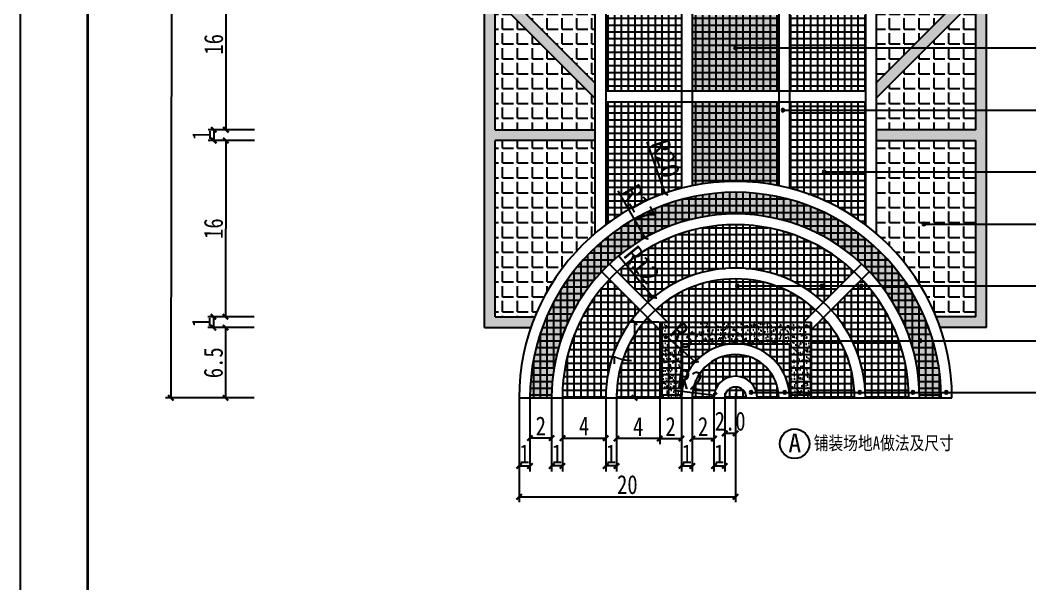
# Model space of a CAD drawing. Header units: inches. Extents: x -2316 to 955, y -265 to 742.
# Drawn here: x -2316.5 to -2129.9, y -157.6 to -53.4 of the extents above; entities that cross this region are included whole.
import ezdxf

# ---------------------------------------------------------------- set-up
doc = ezdxf.new("R2010")
doc.units = ezdxf.units.IN
doc.header["$LTSCALE"] = 1000
doc.header["$MEASUREMENT"] = 0
for name, color, linetype in [('0-BZ', 4, 'Continuous'), ('0zd', 255, 'Continuous'), ('文字和字符', 7, 'Continuous')]:
    doc.layers.add(name, color=color, linetype=linetype)
doc.styles.add('HTZ', font='simhei.ttf', dxfattribs={"width": 0.55})
doc.styles.get("Standard").update_dxf_attribs({"font": ''})
doc.styles.add('宋体', font='', dxfattribs={"width": 0.8})
doc.styles.get('Standard').set_extended_font_data('SimSun')
doc.styles.get('宋体').set_extended_font_data('SimSun')
doc.dimstyles.get("Standard").update_dxf_attribs({"dimtxt": 0.18, "dimasz": 0.09, "dimexe": 0.18, "dimexo": 0.0625, "dimgap": 0.09, "dimtad": 0, "dimtih": 1, "dimtoh": 1, "dimdec": 1, "dimzin": 0, "dimdsep": 46, "dimtxsty": 'Standard', "dimblk": 'ARCHTICK', "dimcen": 0.09, "dimadec": 0, "dimazin": 0, "dimtfac": 1, "dimtdec": 1, "dimtofl": 0, "dimtmove": 0, "dimatfit": 3, "dimfxl": 1, "dimtolj": 1, "dimtzin": 0, "dimarcsym": 0})
doc.dimstyles.new('STANDARD$0', dxfattribs={"dimtxt": 3.5, "dimasz": 0.25, "dimexe": 2, "dimexo": 0.0625, "dimgap": 0.09, "dimtad": 1, "dimdec": 1, "dimzin": 0, "dimdsep": 46, "dimtxsty": '宋体', "dimblk": 'ARCHTICK', "dimcen": 0.09, "dimadec": 0, "dimazin": 0, "dimtfac": 1, "dimtdec": 1, "dimtofl": 0, "dimtmove": 0, "dimatfit": 3, "dimfxl": 1, "dimtolj": 1, "dimtzin": 0, "dimarcsym": 0})
pattern_1 = [(45, (-2704.5359, -215.8929), (4e-17, 0.565685425), [1.2, -0.4]), (135, (-2704.25306, -215.61004), (4e-17, 0.565685425), [1.2, -0.4])]
pattern_2 = [(0, (-2704.5359, -215.8929), (0, 0.625), []), (90, (-2704.5359, -215.8929), (-0.625, 4e-17), [])]
pattern_3 = [(0, (-2704.5359, -215.8929), (0, 1.375), [1, -0.375]), (90, (-2704.5359, -215.8929), (-1.375, 8e-17), [1, -0.375])]

# ---------------------------------------------------------------- blocks, each defined once
blk = doc.blocks.new('TKK')
at = {"layer": '文字和字符'}
blk.add_lwpolyline([(0, 0), (1189, 0), (1189, 841), (0, 841)], close=True, dxfattribs=at)
at = {"layer": '文字和字符', "const_width": 1}
blk.add_lwpolyline([(25, 10), (1179, 10), (1179, 831), (25, 831)], close=True, dxfattribs=at)
blk = doc.blocks.new('PZZZZ')
at = {"linetype": 'Continuous'}
h = blk.add_hatch(dxfattribs=at)
h.set_pattern_fill('NET', color=51, scale=5)
h.set_pattern_definition(pattern_2)
h.paths.add_polyline_path([(15, 115.367), (8, 115.367), (8, 108.367), (15, 108.367)])
h.paths.add_polyline_path([(15, 107.367), (8, 107.367), (8, 100.367), (13.193, 100.367, -0.058923), (13, 102), (15, 102)])
h.paths.add_polyline_path([(15, 97.101, -0.097709), (13.514, 99.367), (8, 99.367), (8, 92.367), (15, 92.367)])
h.paths.add_polyline_path([(15, 91.367), (8, 91.367), (8, 84.367), (15, 84.367)])
h.paths.add_polyline_path([(15, 83.367), (8, 83.367), (8, 76.367), (15, 76.367)])
h.paths.add_polyline_path([(15, 75.367), (8, 75.367), (8, 68.367), (15, 68.367)])
h.paths.add_polyline_path([(15, 67.367), (8, 67.367), (8, 60.367), (15, 60.367)])
h.paths.add_polyline_path([(15, 59.367), (8, 59.367), (8, 52.367), (15, 52.367)])
h.paths.add_polyline_path([(15, 51.367), (8, 51.367), (8, 44.367), (15, 44.367)])
h.paths.add_polyline_path([(15, 43.367), (8, 43.367), (8, 36.367), (15, 36.367)])
h.paths.add_polyline_path([(15, 35.367), (8, 35.367), (8, 28.367), (15, 28.367)])
h.paths.add_polyline_path([(15, 27.367), (8, 27.367), (8, 16, -0.098017), (15, 19.365), (15, 19.367)])
h.paths.add_polyline_path([(32, 27.367), (25, 27.367), (25, 19.365, -0.098017), (32, 16)])
h.paths.add_polyline_path([(32, 35.367), (25, 35.367), (25, 28.367), (32, 28.367)])
h.paths.add_polyline_path([(32, 43.367), (25, 43.367), (25, 36.367), (32, 36.367)])
h.paths.add_polyline_path([(32, 51.367), (25, 51.367), (25, 44.367), (32, 44.367)])
h.paths.add_polyline_path([(32, 59.367), (25, 59.367), (25, 52.367), (32, 52.367)])
h.paths.add_polyline_path([(32, 67.367), (25, 67.367), (25, 60.367), (32, 60.367)])
h.paths.add_polyline_path([(32, 75.367), (25, 75.367), (25, 68.367), (32, 68.367)])
h.paths.add_polyline_path([(32, 83.367), (25, 83.367), (25, 76.367), (32, 76.367)])
h.paths.add_polyline_path([(32, 91.367), (25, 91.367), (25, 84.367), (32, 84.367)])
h.paths.add_polyline_path([(32, 99.367), (26.486, 99.367, -0.097709), (25, 97.101), (25, 92.367), (32, 92.367)])
h.paths.add_polyline_path([(32, 107.367), (25, 107.367), (25, 102), (27, 102, -0.058923), (26.807, 100.367), (32, 100.367)])
h.paths.add_polyline_path([(32, 115.367), (25, 115.367), (25, 108.367), (32, 108.367)])
h = blk.add_hatch()
h.set_pattern_fill('NET', color=40, scale=5)
h.set_pattern_definition(pattern_2)
h.paths.add_polyline_path([(24, 115.367), (16, 115.367), (16, 108.367), (24, 108.367)])
h.paths.add_polyline_path([(24, 107.367), (16, 107.367), (16, 102), (20, 102), (20, 103.5), (21.371, 103.5), (21.371, 102.643), (20, 102.643), (20, 102), (24, 102)])
h.paths.add_polyline_path([(24, 96.255, -0.313859), (16, 96.255), (16, 92.367), (24, 92.367)])
h.paths.add_polyline_path([(24, 91.367), (16, 91.367), (16, 84.367), (24, 84.367)])
h.paths.add_polyline_path([(24, 83.367), (16, 83.367), (16, 76.367), (24, 76.367)])
h.paths.add_polyline_path([(24, 75.367), (16, 75.367), (16, 68.367), (24, 68.367)])
h.paths.add_polyline_path([(24, 67.367), (16, 67.367), (16, 60.367), (24, 60.367)])
h.paths.add_polyline_path([(24, 59.367), (16, 59.367), (16, 52.367), (24, 52.367)])
h.paths.add_polyline_path([(24, 51.367), (16, 51.367), (16, 44.367), (24, 44.367)])
h.paths.add_polyline_path([(24, 43.367), (16, 43.367), (16, 36.367), (24, 36.367)])
h.paths.add_polyline_path([(24, 35.367), (16, 35.367), (16, 28.367), (24, 28.367)])
h.paths.add_polyline_path([(24, 27.367), (16, 27.367), (16, 19.596, -0.101021), (24, 19.596)])
h = blk.add_hatch(dxfattribs=at)
h.set_pattern_fill('AR-SAND', color=40, scale=0.3)
h.set_pattern_definition([(37.5, (-2704.5359, -215.8929), (-0.01889801, 0.57804713), [0, -0.456, 0, -0.51, 0, -0.4875]), (7.5, (-2704.5359, -215.8929), (0.53093301, 0.84664382), [0, -0.246, 0, -0.411, 0, -0.1575]), (327.5, (-2704.9049, -215.8929), (0.93424256, 0.00169772), [0, -0.15, 0, -0.54, 0, -0.705]), (317.5, (-2704.9049, -215.8929), (0.90183798, 0.26330267), [0, -0.075, 0, -0.354, 0, -0.405])])
h.paths.add_polyline_path([(24, 115.367), (16, 115.367), (16, 108.367), (24, 108.367)])
h.paths.add_polyline_path([(24, 107.367), (16, 107.367), (16, 102), (20, 102), (20, 103.5), (21.371, 103.5), (21.371, 102.643), (20, 102.643), (20, 102), (24, 102)])
h.paths.add_polyline_path([(24, 96.255, -0.313859), (16, 96.255), (16, 92.367), (24, 92.367)])
h.paths.add_polyline_path([(24, 91.367), (16, 91.367), (16, 84.367), (24, 84.367)])
h.paths.add_polyline_path([(24, 83.367), (16, 83.367), (16, 76.367), (24, 76.367)])
h.paths.add_polyline_path([(24, 75.367), (16, 75.367), (16, 68.367), (24, 68.367)])
h.paths.add_polyline_path([(24, 67.367), (16, 67.367), (16, 60.367), (24, 60.367)])
h.paths.add_polyline_path([(24, 59.367), (16, 59.367), (16, 52.367), (24, 52.367)])
h.paths.add_polyline_path([(24, 51.367), (16, 51.367), (16, 44.367), (24, 44.367)])
h.paths.add_polyline_path([(24, 43.367), (16, 43.367), (16, 36.367), (24, 36.367)])
h.paths.add_polyline_path([(24, 35.367), (16, 35.367), (16, 28.367), (24, 28.367)])
h.paths.add_polyline_path([(24, 27.367), (16, 27.367), (16, 19.596, -0.101021), (24, 19.596)])
h = blk.add_hatch(dxfattribs=at)
h.set_pattern_fill('AR-HBONE', color=91, scale=0.1)
h.set_pattern_definition(pattern_1)
h.paths.add_polyline_path([(7, 83.552), (-2.2, 83.552), (-25.529, 60.223), (7, 27.694), (7, 29.108), (-24.115, 60.223), (-1.786, 82.552), (7, 82.552)])
h.paths.add_polyline_path([(-2.2, 36.894), (-3.2, 37.894), (-3.2, 6.491), (1.083, 6.491, -0.013345), (1.456, 7.491), (-2.2, 7.491), (-2.2, 23.786), (7, 23.786), (7, 24.786), (-2.2, 24.786)])
h.paths.add_polyline_path([(7, 62.137), (-2.2, 62.137), (-2.2, 71.137), (7, 71.137), (7, 72.137), (-2.2, 72.137), (-2.2, 82.137), (-3.2, 81.137), (-3.2, 72.137), (-12.2, 72.137), (-13.2, 71.137), (-3.2, 71.137), (-3.2, 62.137), (-14.579, 62.137), (-14.579, 69.759), (-15.579, 68.759), (-15.579, 51.687), (-15.029, 51.137), (-3.2, 51.137), (-3.2, 41.571), (-5.463, 41.571), (-4.463, 40.571), (-3.2, 40.571), (-3.2, 39.308), (-2.2, 38.308), (-2.2, 40.571), (7, 40.571), (7, 41.571), (-2.2, 41.571), (-2.2, 51.137), (7, 51.137), (7, 52.137), (-2.2, 52.137), (-2.2, 61.137), (7, 61.137)], flags=17)
h.paths.add_polyline_path([(-3.2, 61.137), (-3.2, 52.137), (-14.579, 52.137), (-14.579, 61.137)], flags=16)
h = blk.add_hatch(dxfattribs=at)
h.set_pattern_fill('AR-HBONE', color=91, scale=0.1)
h.set_pattern_definition(pattern_1)
h.paths.add_polyline_path([(33, 83.552), (42.2, 83.552), (65.529, 60.223), (33, 27.694), (33, 29.108), (64.115, 60.223), (41.786, 82.552), (33, 82.552)])
h.paths.add_polyline_path([(42.2, 36.894), (43.2, 37.894), (43.2, 6.491), (38.917, 6.491, 0.013345), (38.544, 7.491), (42.2, 7.491), (42.2, 23.786), (33, 23.786), (33, 24.786), (42.2, 24.786)])
h.paths.add_polyline_path([(33, 62.137), (42.2, 62.137), (42.2, 71.137), (33, 71.137), (33, 72.137), (42.2, 72.137), (42.2, 82.137), (43.2, 81.137), (43.2, 72.137), (52.2, 72.137), (53.2, 71.137), (43.2, 71.137), (43.2, 62.137), (54.579, 62.137), (54.579, 69.759), (55.579, 68.759), (55.579, 51.687), (55.029, 51.137), (43.2, 51.137), (43.2, 41.571), (45.463, 41.571), (44.463, 40.571), (43.2, 40.571), (43.2, 39.308), (42.2, 38.308), (42.2, 40.571), (33, 40.571), (33, 41.571), (42.2, 41.571), (42.2, 51.137), (33, 51.137), (33, 52.137), (42.2, 52.137), (42.2, 61.137), (33, 61.137)], flags=17)
h.paths.add_polyline_path([(43.2, 61.137), (43.2, 52.137), (54.579, 52.137), (54.579, 61.137)], flags=16)
h = blk.add_hatch(dxfattribs=at)
h.set_pattern_fill('AR-SAND', color=40, scale=0.3)
h.set_pattern_definition([(37.5, (-2704.5359, -188.21275), (-0.01889801, 0.57804713), [0, -0.456, 0, -0.51, 0, -0.4875]), (7.5, (-2704.5359, -188.21275), (0.53093301, 0.84664382), [0, -0.246, 0, -0.411, 0, -0.1575]), (327.5, (-2704.9049, -188.21275), (0.93424256, 0.00169772), [0, -0.15, 0, -0.54, 0, -0.705]), (317.5, (-2704.9049, -188.21275), (0.90183798, 0.26330267), [0, -0.075, 0, -0.354, 0, -0.405])])
edge = h.paths.add_edge_path()
edge.add_line((37, 0), (39, 0))
edge.add_arc((20, 0), 19, 0, 180)
edge.add_line((1, 0), (3, 0))
edge.add_arc((20, 0), 17, 0, 180, ccw=False)
h = blk.add_hatch(dxfattribs=at)
h.set_pattern_fill('NET', color=40, scale=5)
h.set_pattern_definition([(0, (-2704.5359, -188.21275), (0, 0.625), []), (90, (-2704.5359, -188.21275), (-0.625, 4e-17), [])])
edge = h.paths.add_edge_path()
edge.add_line((37, 0), (39, 0))
edge.add_arc((20, 0), 19, 0, 180)
edge.add_line((1, 0), (3, 0))
edge.add_arc((20, 0), 17, 0, 180, ccw=False)
h = blk.add_hatch(dxfattribs=at)
h.set_pattern_fill('NET', color=51, scale=5)
h.set_pattern_definition(pattern_2)
h.paths.add_polyline_path([(19, 0), (21, 0, 1)], flags=17)
h.paths.add_polyline_path([(16, 0), (18, 0, -1), (22, 0), (24, 0, 1)])
h.paths.add_polyline_path([(12.583, 8.124), (13.707, 7), (26.293, 7), (27.417, 8.124, 0.387822)])
h.paths.add_polyline_path([(13, 6.293), (11.876, 7.417, 0.187121), (9, 0), (13, 0)])
h.paths.add_polyline_path([(28.124, 7.417), (27, 6.293), (27, 0), (31, 0, 0.187121)])
h.paths.add_polyline_path([(11.169, 8.124), (8.338, 10.955, 0.190802), (4, 0), (8, 0, -0.188102)])
h.paths.add_polyline_path([(9.045, 11.662), (11.876, 8.831, -0.390004), (28.124, 8.831), (30.955, 11.662, 0.396021)])
h.paths.add_polyline_path([(31.662, 10.955), (28.831, 8.124, -0.188102), (32, 0), (36, 0, 0.190802)])
h = blk.add_hatch(dxfattribs=at)
h.set_pattern_fill('NET', color=40, scale=5)
h.set_pattern_definition([(0, (-2704.5359, -204.4571), (0, 0.625), []), (90, (-2704.5359, -204.4571), (-0.625, 4e-17), [])])
h.paths.add_polyline_path([(15, 5), (25, 5), (25, 0), (27, 0), (27, 7), (13, 7), (13, 0), (15, 0)])
h = blk.add_hatch(dxfattribs=at)
h.set_pattern_fill('AR-SAND', color=40, scale=0.3)
h.set_pattern_definition([(37.5, (-2704.5359, -204.4571), (-0.01889801, 0.57804713), [0, -0.456, 0, -0.51, 0, -0.4875]), (7.5, (-2704.5359, -204.4571), (0.53093301, 0.84664382), [0, -0.246, 0, -0.411, 0, -0.1575]), (327.5, (-2704.9049, -204.4571), (0.93424256, 0.00169772), [0, -0.15, 0, -0.54, 0, -0.705]), (317.5, (-2704.9049, -204.4571), (0.90183798, 0.26330267), [0, -0.075, 0, -0.354, 0, -0.405])])
h.paths.add_polyline_path([(15, 5), (25, 5), (25, 0), (27, 0), (27, 7), (13, 7), (13, 0), (15, 0)])
h = blk.add_hatch()
h.set_pattern_fill('NET', color=252, scale=5)
h.set_pattern_definition(pattern_2)
h.paths.add_polyline_path([(20, 5), (15, 5), (15, 0, -0.414214)])
h.paths.add_polyline_path([(25, 5), (20, 5, -0.414214), (25, 0)])
at = {"layer": '0zd', "linetype": 'Continuous'}
h = blk.add_hatch(dxfattribs=at)
h.set_pattern_fill('ANGLE', color=252, scale=5)
h.set_pattern_definition(pattern_3)
h.paths.add_polyline_path([(-2.2, 38.308), (-2.2, 40.571), (7, 40.571), (7, 29.108)])
h = blk.add_hatch(dxfattribs=at)
h.set_pattern_fill('ANGLE', color=252, scale=5)
h.set_pattern_definition(pattern_3)
h.paths.add_polyline_path([(42.2, 38.308), (42.2, 40.571), (33, 40.571), (33, 29.108)])
h = blk.add_hatch(dxfattribs=at)
h.set_pattern_fill('ANGLE', color=252, scale=5)
h.set_pattern_definition(pattern_3)
h.paths.add_polyline_path([(-2.2, 36.894), (7, 27.694), (7, 24.786), (-2.2, 24.786)])
h = blk.add_hatch(dxfattribs=at)
h.set_pattern_fill('ANGLE', color=252, scale=5)
h.set_pattern_definition(pattern_3)
h.paths.add_polyline_path([(42.2, 36.894), (33, 27.694), (33, 24.786), (42.2, 24.786)])
h = blk.add_hatch(dxfattribs=at)
h.set_pattern_fill('ANGLE', color=252, scale=5)
h.set_pattern_definition(pattern_3)
h.paths.add_polyline_path([(-2.2, 23.786), (7, 23.786), (7, 15.199, 0.120404), (1.456, 7.491), (-2.2, 7.491)])
h = blk.add_hatch(dxfattribs=at)
h.set_pattern_fill('ANGLE', color=252, scale=5)
h.set_pattern_definition(pattern_3)
h.paths.add_polyline_path([(42.2, 23.786), (33, 23.786), (33, 15.199, -0.120404), (38.544, 7.491), (42.2, 7.491)])
at = {"layer": '0zd'}
for p, q in [((7, 117), (7, 15.199)), ((8, 117), (8, 16)), ((32, 117), (32, 16)), ((33, 117), (33, 15.199)), ((15, 97.101), (15, 19.365)), ((25, 97.101), (25, 19.365)), ((16, 96.255), (16, 19.596)), ((24, 96.255), (24, 19.596)), ((8, 28.367), (32, 28.367)), ((8, 27.367), (32, 27.367)), ((15, 19.367), (15, 19.365)), ((25, 19.367), (25, 19.365)), ((13.707, 7), (8.333, 12.374)), ((31.667, 12.374), (26.293, 7)), ((13, 6.293), (7.626, 11.667)), ((32.374, 11.667), (27, 6.293)), ((13, 7), (13, 0)), ((13, 7), (27, 7)), ((27, 7), (27, 0)), ((15, 5), (25, 5)), ((15, 0), (15, 5)), ((25, 5), (25, 0))]:
    blk.add_line(p, q, dxfattribs=at)
for points in [[(7, 27.694), (-25.529, 60.223), (-2.2, 83.552)], [(33, 27.694), (65.529, 60.223), (42.2, 83.552)], [(7, 29.108), (-24.115, 60.223), (-1.786, 82.552)], [(33, 29.108), (64.115, 60.223), (41.786, 82.552)], [(-3.2, 6.491), (-3.2, 37.894)], [(43.2, 6.491), (43.2, 37.894)], [(-2.2, 24.786), (-2.2, 36.894)], [(42.2, 24.786), (42.2, 36.894)], [(-2.2, 24.786), (7, 24.786)], [(42.2, 24.786), (33, 24.786)], [(-2.2, 7.491), (-2.2, 23.786)], [(7, 23.786), (-2.2, 23.786)], [(33, 23.786), (42.2, 23.786)], [(42.2, 7.491), (42.2, 23.786)], [(-2.2, 7.491), (1.456, 7.491)], [(42.2, 7.491), (38.544, 7.491)], [(-3.2, 6.491), (1.083, 6.491)], [(43.2, 6.491), (38.917, 6.491)], [(0, 0), (40, 0)]]:
    blk.add_lwpolyline(points, dxfattribs=at)
for radius in [20, 19, 17, 16, 12, 11, 5, 4, 2, 1]:
    blk.add_arc((20, 0), radius, 0, 180, dxfattribs=at)
blk = doc.blocks.new('D')
at = {"layer": '0zd', "ltscale": 1000}
h = blk.add_hatch(color=256, dxfattribs=at)
h.dxf.hatch_style = 1
edge = h.paths.add_edge_path()
edge.add_arc((0, 0), 0.288, 0, 360)
blk.add_circle((0, 0), 0.288, dxfattribs=at)
blk = doc.blocks.new('_ArchTick')
at = {"color": 0, "linetype": 'ByBlock', "const_width": 0.4}
blk.add_lwpolyline([(-0.5, -0.5), (0.5, 0.5)], dxfattribs=at)
blk = doc.blocks.new('*D90')
at = {"color": 0, "lineweight": -2, "transparency": 16777216}
for p, q in [((-2195.68, -121.79), (-2188.22, -122.71)), ((-2184.26, -123.3), (-2184.26, -123.12)), ((-2184.35, -123.21), (-2184.17, -123.21))]:
    blk.add_line(p, q, dxfattribs=at)
at = {"layer": 'Defpoints', "color": 0, "transparency": 16777216}
for p in [(-2188.22, -122.71), (-2184.26, -123.21)]:
    blk.add_point(p, dxfattribs=at)
at = {"color": 0, "lineweight": -2, "transparency": 16777216, "rotation": 352.9019948502553}
blk.add_blockref('_ArchTick', (-2188.22, -122.71), dxfattribs=at)
at = {"color": 0, "transparency": 16777216, "insert": (-2192.67, -119.89), "char_height": 3.5, "attachment_point": 5, "rotation": 352.902}
blk.add_mtext('\\A1;R2', dxfattribs=at)
blk = doc.blocks.new('*D91')
at = {"color": 0, "lineweight": -2, "transparency": 16777216}
for p, q in [((-2197.33, -111.56), (-2191.72, -116.55)), ((-2184.26, -123.3), (-2184.26, -123.12)), ((-2184.35, -123.21), (-2184.17, -123.21))]:
    blk.add_line(p, q, dxfattribs=at)
at = {"layer": 'Defpoints', "color": 0, "transparency": 16777216}
for p in [(-2191.72, -116.55), (-2184.26, -123.21)]:
    blk.add_point(p, dxfattribs=at)
at = {"color": 0, "lineweight": -2, "transparency": 16777216, "rotation": 318.2940631840041}
blk.add_blockref('_ArchTick', (-2191.72, -116.55), dxfattribs=at)
at = {"color": 0, "transparency": 16777216, "insert": (-2193.77, -111.71), "char_height": 3.5, "attachment_point": 5, "rotation": 318.2941}
blk.add_mtext('\\A1;R5', dxfattribs=at)
blk = doc.blocks.new('*D148')
at = {"color": 0, "lineweight": -2, "transparency": 16777216}
for p, q in [((-2205.83, -96.93), (-2199.48, -104.66)), ((-2184.26, -123.3), (-2184.26, -123.12)), ((-2184.35, -123.21), (-2184.17, -123.21))]:
    blk.add_line(p, q, dxfattribs=at)
at = {"layer": 'Defpoints', "color": 0, "transparency": 16777216}
for p in [(-2199.48, -104.66), (-2184.26, -123.21)]:
    blk.add_point(p, dxfattribs=at)
at = {"color": 0, "lineweight": -2, "transparency": 16777216, "rotation": 309.3861959964365}
blk.add_blockref('_ArchTick', (-2199.48, -104.66), dxfattribs=at)
at = {"color": 0, "transparency": 16777216, "insert": (-2201.55, -98.59), "char_height": 3.5, "attachment_point": 5, "rotation": 309.3862}
blk.add_mtext('\\A1;R12', dxfattribs=at)
blk = doc.blocks.new('*D92')
at = {"color": 0, "lineweight": -2, "transparency": 16777216}
for p, q in [((-2205.99, -84.93), (-2201.04, -93.64)), ((-2184.26, -123.3), (-2184.26, -123.12)), ((-2184.35, -123.21), (-2184.17, -123.21))]:
    blk.add_line(p, q, dxfattribs=at)
at = {"layer": 'Defpoints', "color": 0, "transparency": 16777216}
for p in [(-2201.04, -93.64), (-2184.26, -123.21)]:
    blk.add_point(p, dxfattribs=at)
at = {"color": 0, "lineweight": -2, "transparency": 16777216, "rotation": 299.5842920195316}
blk.add_blockref('_ArchTick', (-2201.04, -93.64), dxfattribs=at)
at = {"color": 0, "transparency": 16777216, "insert": (-2202.05, -87.3), "char_height": 3.5, "attachment_point": 5, "rotation": 299.5843}
blk.add_mtext('\\A1;R17', dxfattribs=at)
blk = doc.blocks.new('*D93')
at = {"color": 0, "lineweight": -2, "transparency": 16777216}
for p, q in [((-2200.63, -75.9), (-2197.34, -85.41)), ((-2184.26, -123.3), (-2184.26, -123.12)), ((-2184.35, -123.21), (-2184.17, -123.21))]:
    blk.add_line(p, q, dxfattribs=at)
at = {"layer": 'Defpoints', "color": 0, "transparency": 16777216}
for p in [(-2197.34, -85.41), (-2184.26, -123.21)]:
    blk.add_point(p, dxfattribs=at)
at = {"color": 0, "lineweight": -2, "transparency": 16777216, "rotation": 289.0953312945589}
blk.add_blockref('_ArchTick', (-2197.34, -85.41), dxfattribs=at)
at = {"color": 0, "transparency": 16777216, "insert": (-2197.19, -78.98), "char_height": 3.5, "attachment_point": 5, "rotation": 289.0953}
blk.add_mtext('\\A1;R20', dxfattribs=at)
blk = doc.blocks.new('*D105')
at = {"layer": '0-BZ', "color": 0, "lineweight": -2, "transparency": 16777216}
for p, q in [((-2273.19, -42.07), (-2279.46, -42.07)), ((-2278.46, -42.07), (-2278.46, -73.64)), ((-2273.19, -73.64), (-2279.46, -73.64))]:
    blk.add_line(p, q, dxfattribs=at)
at = {"layer": 'Defpoints', "color": 0, "transparency": 16777216}
for p in [(-2273.09, -42.07), (-2278.46, -73.64), (-2273.09, -73.64)]:
    blk.add_point(p, dxfattribs=at)
at = {"layer": '0-BZ', "color": 0, "lineweight": -2, "transparency": 16777216}
for p, rotation in [((-2278.46, -42.07), 90), ((-2278.46, -73.64), 270)]:
    blk.add_blockref('_ArchTick', p, dxfattribs=dict(at, rotation=rotation))
at = {"layer": '0-BZ', "color": 0, "transparency": 16777216, "insert": (-2280.71, -57.85), "char_height": 3.5, "attachment_point": 5, "rotation": 90, "style": '宋体'}
blk.add_mtext('\\A1;16', dxfattribs=at)
blk = doc.blocks.new('*D106')
at = {"layer": '0-BZ', "color": 0, "lineweight": -2, "transparency": 16777216}
for p, q in [((-2273.19, -73.64), (-2281.71, -73.64)), ((-2280.71, -73.64), (-2280.71, -75.64)), ((-2273.19, -75.64), (-2281.71, -75.64))]:
    blk.add_line(p, q, dxfattribs=at)
at = {"layer": 'Defpoints', "color": 0, "transparency": 16777216}
for p in [(-2273.09, -73.64), (-2280.71, -75.64), (-2273.09, -75.64)]:
    blk.add_point(p, dxfattribs=at)
at = {"layer": '0-BZ', "color": 0, "lineweight": -2, "transparency": 16777216}
for p, rotation in [((-2280.71, -73.64), 90), ((-2280.71, -75.64), 270)]:
    blk.add_blockref('_ArchTick', p, dxfattribs=dict(at, rotation=rotation))
at = {"layer": '0-BZ', "color": 0, "transparency": 16777216, "insert": (-2282.96, -74.64), "char_height": 3.5, "attachment_point": 5, "rotation": 90, "style": '宋体'}
blk.add_mtext('\\A1;1', dxfattribs=at)
blk = doc.blocks.new('*D107')
at = {"layer": '0-BZ', "color": 0, "lineweight": -2, "transparency": 16777216}
for p, q in [((-2273.19, -75.64), (-2279.47, -75.62)), ((-2278.47, -75.63), (-2278.54, -108.22)), ((-2273.25, -108.23), (-2279.54, -108.21))]:
    blk.add_line(p, q, dxfattribs=at)
at = {"layer": 'Defpoints', "color": 0, "transparency": 16777216}
for p in [(-2273.09, -75.64), (-2278.54, -108.22), (-2273.15, -108.23)]:
    blk.add_point(p, dxfattribs=at)
at = {"layer": '0-BZ', "color": 0, "lineweight": -2, "transparency": 16777216}
for p, rotation in [((-2278.47, -75.63), 89.89012041626223), ((-2278.54, -108.22), 269.8901204162622)]:
    blk.add_blockref('_ArchTick', p, dxfattribs=dict(at, rotation=rotation))
at = {"layer": '0-BZ', "color": 0, "transparency": 16777216, "insert": (-2280.75, -91.92), "char_height": 3.5, "attachment_point": 5, "rotation": 89.8901, "style": '宋体'}
blk.add_mtext('\\A1;16', dxfattribs=at)
blk = doc.blocks.new('*D108')
at = {"layer": '0-BZ', "color": 0, "lineweight": -2, "transparency": 16777216}
for p, q in [((-2273.25, -108.23), (-2281.77, -108.23)), ((-2280.77, -108.23), (-2280.77, -110.23)), ((-2273.25, -110.23), (-2281.77, -110.23))]:
    blk.add_line(p, q, dxfattribs=at)
at = {"layer": 'Defpoints', "color": 0, "transparency": 16777216}
for p in [(-2273.15, -108.23), (-2280.77, -110.23), (-2273.15, -110.23)]:
    blk.add_point(p, dxfattribs=at)
at = {"layer": '0-BZ', "color": 0, "lineweight": -2, "transparency": 16777216}
for p, rotation in [((-2280.77, -108.23), 90), ((-2280.77, -110.23), 270)]:
    blk.add_blockref('_ArchTick', p, dxfattribs=dict(at, rotation=rotation))
at = {"layer": '0-BZ', "color": 0, "transparency": 16777216, "insert": (-2283.02, -109.23), "char_height": 3.5, "attachment_point": 5, "rotation": 90, "style": '宋体'}
blk.add_mtext('\\A1;1', dxfattribs=at)
blk = doc.blocks.new('*D109')
at = {"layer": '0-BZ', "color": 0, "lineweight": -2, "transparency": 16777216}
for p, q in [((-2273.25, -110.23), (-2279.52, -110.23)), ((-2278.52, -110.23), (-2278.52, -123.21)), ((-2273.25, -123.21), (-2279.52, -123.21))]:
    blk.add_line(p, q, dxfattribs=at)
at = {"layer": 'Defpoints', "color": 0, "transparency": 16777216}
for p in [(-2273.15, -110.23), (-2278.52, -123.21), (-2273.15, -123.21)]:
    blk.add_point(p, dxfattribs=at)
at = {"layer": '0-BZ', "color": 0, "lineweight": -2, "transparency": 16777216}
for p, rotation in [((-2278.52, -110.23), 90), ((-2278.52, -123.21), 270)]:
    blk.add_blockref('_ArchTick', p, dxfattribs=dict(at, rotation=rotation))
at = {"layer": '0-BZ', "color": 0, "transparency": 16777216, "insert": (-2280.77, -116.72), "char_height": 3.5, "attachment_point": 5, "rotation": 90, "style": '宋体'}
blk.add_mtext('\\A1;6.5', dxfattribs=at)
blk = doc.blocks.new('*D123')
at = {"layer": '0-BZ', "color": 0, "lineweight": -2, "transparency": 16777216}
for p, q in [((-2272.94, 110.79), (-2289.32, 110.81)), ((-2288.32, 110.81), (-2288.63, -123.19)), ((-2273.25, -123.21), (-2289.63, -123.19))]:
    blk.add_line(p, q, dxfattribs=at)
at = {"layer": 'Defpoints', "color": 0, "transparency": 16777216}
for p in [(-2272.84, 110.79), (-2288.63, -123.19), (-2273.15, -123.21)]:
    blk.add_point(p, dxfattribs=at)
at = {"layer": '0-BZ', "color": 0, "lineweight": -2, "transparency": 16777216}
for p, rotation in [((-2288.32, 110.81), 89.92348324495099), ((-2288.63, -123.19), 269.9234832449509)]:
    blk.add_blockref('_ArchTick', p, dxfattribs=dict(at, rotation=rotation))
at = {"layer": '0-BZ', "color": 0, "transparency": 16777216, "insert": (-2290.73, -6.18), "char_height": 3.5, "attachment_point": 5, "rotation": 89.9235, "style": '宋体'}
blk.add_mtext('\\A1;117', dxfattribs=at)
blk = doc.blocks.new('*D124')
at = {"layer": '0-BZ', "color": 0, "lineweight": -2, "transparency": 16777216}
for p, q in [((-2198.36, -109.21), (-2203.93, -109.21)), ((-2202.93, -109.21), (-2202.93, -123.21)), ((-2198.36, -123.21), (-2203.93, -123.21))]:
    blk.add_line(p, q, dxfattribs=at)
at = {"layer": 'Defpoints', "color": 0, "transparency": 16777216}
for p in [(-2198.26, -109.21), (-2202.93, -123.21), (-2198.26, -123.21)]:
    blk.add_point(p, dxfattribs=at)
at = {"layer": '0-BZ', "color": 0, "lineweight": -2, "transparency": 16777216}
for p, rotation in [((-2202.93, -109.21), 90), ((-2202.93, -123.21), 270)]:
    blk.add_blockref('_ArchTick', p, dxfattribs=dict(at, rotation=rotation))
at = {"layer": '0-BZ', "color": 0, "transparency": 16777216, "insert": (-2205.18, -116.21), "char_height": 3.5, "attachment_point": 5, "rotation": 90, "style": '宋体'}
blk.add_mtext('\\A1;7', dxfattribs=at)
blk = doc.blocks.new('*D125')
at = {"layer": '0-BZ', "color": 0, "lineweight": -2, "transparency": 16777216}
for p, q in [((-2198.26, -122.31), (-2198.26, -131.74)), ((-2194.26, -122.31), (-2194.26, -131.74)), ((-2198.26, -130.74), (-2194.26, -130.74))]:
    blk.add_line(p, q, dxfattribs=at)
at = {"layer": 'Defpoints', "color": 0, "transparency": 16777216}
for p in [(-2198.26, -122.21), (-2194.26, -122.21), (-2194.26, -130.74)]:
    blk.add_point(p, dxfattribs=at)
at = {"layer": '0-BZ', "color": 0, "lineweight": -2, "transparency": 16777216, "rotation": 180}
blk.add_blockref('_ArchTick', (-2198.26, -130.74), dxfattribs=at)
at = {"layer": '0-BZ', "color": 0, "lineweight": -2, "transparency": 16777216}
blk.add_blockref('_ArchTick', (-2194.26, -130.74), dxfattribs=at)
at = {"layer": '0-BZ', "color": 0, "transparency": 16777216, "insert": (-2196.26, -128.49), "char_height": 3.5, "attachment_point": 5, "style": '宋体'}
blk.add_mtext('\\A1;2', dxfattribs=at)
blk = doc.blocks.new('*D126')
at = {"layer": '0-BZ', "color": 0, "lineweight": -2, "transparency": 16777216}
for p, q in [((-2194.26, -122.31), (-2194.26, -136.8)), ((-2192.26, -122.31), (-2192.26, -136.8)), ((-2194.26, -135.8), (-2192.26, -135.8))]:
    blk.add_line(p, q, dxfattribs=at)
at = {"layer": 'Defpoints', "color": 0, "transparency": 16777216}
for p in [(-2194.26, -122.21), (-2192.26, -122.21), (-2192.26, -135.8)]:
    blk.add_point(p, dxfattribs=at)
at = {"layer": '0-BZ', "color": 0, "lineweight": -2, "transparency": 16777216, "rotation": 180}
blk.add_blockref('_ArchTick', (-2194.26, -135.8), dxfattribs=at)
at = {"layer": '0-BZ', "color": 0, "lineweight": -2, "transparency": 16777216}
blk.add_blockref('_ArchTick', (-2192.26, -135.8), dxfattribs=at)
at = {"layer": '0-BZ', "color": 0, "transparency": 16777216, "insert": (-2193.26, -133.55), "char_height": 3.5, "attachment_point": 5, "style": '宋体'}
blk.add_mtext('\\A1;1', dxfattribs=at)
blk = doc.blocks.new('*D127')
at = {"layer": '0-BZ', "color": 0, "lineweight": -2, "transparency": 16777216}
for p, q in [((-2192.26, -122.31), (-2192.26, -131.74)), ((-2188.26, -122.31), (-2188.26, -131.74)), ((-2192.26, -130.74), (-2188.26, -130.74))]:
    blk.add_line(p, q, dxfattribs=at)
at = {"layer": 'Defpoints', "color": 0, "transparency": 16777216}
for p in [(-2192.26, -122.21), (-2188.26, -122.21), (-2188.26, -130.74)]:
    blk.add_point(p, dxfattribs=at)
at = {"layer": '0-BZ', "color": 0, "lineweight": -2, "transparency": 16777216, "rotation": 180}
blk.add_blockref('_ArchTick', (-2192.26, -130.74), dxfattribs=at)
at = {"layer": '0-BZ', "color": 0, "lineweight": -2, "transparency": 16777216}
blk.add_blockref('_ArchTick', (-2188.26, -130.74), dxfattribs=at)
at = {"layer": '0-BZ', "color": 0, "transparency": 16777216, "insert": (-2190.26, -128.49), "char_height": 3.5, "attachment_point": 5, "style": '宋体'}
blk.add_mtext('\\A1;2', dxfattribs=at)
blk = doc.blocks.new('*D128')
at = {"layer": '0-BZ', "color": 0, "lineweight": -2, "transparency": 16777216}
for p, q in [((-2188.26, -122.31), (-2188.26, -136.8)), ((-2186.26, -122.31), (-2186.26, -136.8)), ((-2188.26, -135.8), (-2186.26, -135.8))]:
    blk.add_line(p, q, dxfattribs=at)
at = {"layer": 'Defpoints', "color": 0, "transparency": 16777216}
for p in [(-2188.26, -122.21), (-2186.26, -122.21), (-2186.26, -135.8)]:
    blk.add_point(p, dxfattribs=at)
at = {"layer": '0-BZ', "color": 0, "lineweight": -2, "transparency": 16777216, "rotation": 180}
blk.add_blockref('_ArchTick', (-2188.26, -135.8), dxfattribs=at)
at = {"layer": '0-BZ', "color": 0, "lineweight": -2, "transparency": 16777216}
blk.add_blockref('_ArchTick', (-2186.26, -135.8), dxfattribs=at)
at = {"layer": '0-BZ', "color": 0, "transparency": 16777216, "insert": (-2187.26, -133.55), "char_height": 3.5, "attachment_point": 5, "style": '宋体'}
blk.add_mtext('\\A1;1', dxfattribs=at)
blk = doc.blocks.new('*D129')
at = {"layer": '0-BZ', "color": 0, "lineweight": -2, "transparency": 16777216}
for p, q in [((-2186.26, -122.31), (-2186.26, -130.79)), ((-2184.26, -122.31), (-2184.26, -130.79)), ((-2184.26, -129.79), (-2186.26, -129.79))]:
    blk.add_line(p, q, dxfattribs=at)
at = {"layer": 'Defpoints', "color": 0, "transparency": 16777216}
for p in [(-2186.26, -122.21), (-2184.26, -122.21), (-2186.26, -129.79)]:
    blk.add_point(p, dxfattribs=at)
at = {"layer": '0-BZ', "color": 0, "lineweight": -2, "transparency": 16777216}
for p, rotation in [((-2186.26, -129.79), 180.0000000547743), ((-2184.26, -129.79), 5.47743450596272e-08)]:
    blk.add_blockref('_ArchTick', p, dxfattribs=dict(at, rotation=rotation))
at = {"layer": '0-BZ', "color": 0, "transparency": 16777216, "insert": (-2185.26, -127.54), "char_height": 3.5, "attachment_point": 5, "rotation": 0, "style": '宋体'}
blk.add_mtext('\\A1;2.0', dxfattribs=at)
blk = doc.blocks.new('*D130')
at = {"layer": '0-BZ', "color": 0, "lineweight": -2, "transparency": 16777216}
for p, q in [((-2206.26, -122.31), (-2206.26, -131.74)), ((-2198.26, -122.31), (-2198.26, -131.74)), ((-2198.26, -130.74), (-2206.26, -130.74))]:
    blk.add_line(p, q, dxfattribs=at)
at = {"layer": 'Defpoints', "color": 0, "transparency": 16777216}
for p in [(-2206.26, -122.21), (-2198.26, -122.21), (-2206.26, -130.74)]:
    blk.add_point(p, dxfattribs=at)
at = {"layer": '0-BZ', "color": 0, "lineweight": -2, "transparency": 16777216}
for p, rotation in [((-2206.26, -130.74), 180.0000000564859), ((-2198.26, -130.74), 5.648585599260514e-08)]:
    blk.add_blockref('_ArchTick', p, dxfattribs=dict(at, rotation=rotation))
at = {"layer": '0-BZ', "color": 0, "transparency": 16777216, "insert": (-2202.26, -128.49), "char_height": 3.5, "attachment_point": 5, "rotation": 0, "style": '宋体'}
blk.add_mtext('\\A1;4', dxfattribs=at)
blk = doc.blocks.new('*D131')
at = {"layer": '0-BZ', "color": 0, "lineweight": -2, "transparency": 16777216}
for p, q in [((-2208.26, -122.31), (-2208.26, -136.8)), ((-2206.26, -122.31), (-2206.26, -136.8)), ((-2206.26, -135.8), (-2208.26, -135.8))]:
    blk.add_line(p, q, dxfattribs=at)
at = {"layer": 'Defpoints', "color": 0, "transparency": 16777216}
for p in [(-2208.26, -122.21), (-2206.26, -122.21), (-2208.26, -135.8)]:
    blk.add_point(p, dxfattribs=at)
at = {"layer": '0-BZ', "color": 0, "lineweight": -2, "transparency": 16777216}
for p, rotation in [((-2208.26, -135.8), 180.0000000564875), ((-2206.26, -135.8), 5.64874547137606e-08)]:
    blk.add_blockref('_ArchTick', p, dxfattribs=dict(at, rotation=rotation))
at = {"layer": '0-BZ', "color": 0, "transparency": 16777216, "insert": (-2207.26, -133.55), "char_height": 3.5, "attachment_point": 5, "rotation": 0, "style": '宋体'}
blk.add_mtext('\\A1;1', dxfattribs=at)
blk = doc.blocks.new('*D132')
at = {"layer": '0-BZ', "color": 0, "lineweight": -2, "transparency": 16777216}
for p, q in [((-2218.26, -122.31), (-2218.26, -136.8)), ((-2216.26, -122.31), (-2216.26, -136.8)), ((-2216.26, -135.8), (-2218.26, -135.8))]:
    blk.add_line(p, q, dxfattribs=at)
at = {"layer": 'Defpoints', "color": 0, "transparency": 16777216}
for p in [(-2218.26, -122.21), (-2216.26, -122.21), (-2218.26, -135.8)]:
    blk.add_point(p, dxfattribs=at)
at = {"layer": '0-BZ', "color": 0, "lineweight": -2, "transparency": 16777216}
for p, rotation in [((-2218.26, -135.8), 180.000000056507), ((-2216.26, -135.8), 5.650703904791499e-08)]:
    blk.add_blockref('_ArchTick', p, dxfattribs=dict(at, rotation=rotation))
at = {"layer": '0-BZ', "color": 0, "transparency": 16777216, "insert": (-2217.26, -133.55), "char_height": 3.5, "attachment_point": 5, "rotation": 0, "style": '宋体'}
blk.add_mtext('\\A1;1', dxfattribs=at)
blk = doc.blocks.new('*D133')
at = {"layer": '0-BZ', "color": 0, "lineweight": -2, "transparency": 16777216}
for p, q in [((-2216.26, -122.31), (-2216.26, -131.65)), ((-2208.26, -122.31), (-2208.26, -131.65)), ((-2216.26, -130.65), (-2208.26, -130.65))]:
    blk.add_line(p, q, dxfattribs=at)
at = {"layer": 'Defpoints', "color": 0, "transparency": 16777216}
for p in [(-2216.26, -122.21), (-2208.26, -122.21), (-2208.26, -130.65)]:
    blk.add_point(p, dxfattribs=at)
at = {"layer": '0-BZ', "color": 0, "lineweight": -2, "transparency": 16777216, "rotation": 180}
blk.add_blockref('_ArchTick', (-2216.26, -130.65), dxfattribs=at)
at = {"layer": '0-BZ', "color": 0, "lineweight": -2, "transparency": 16777216}
blk.add_blockref('_ArchTick', (-2208.26, -130.65), dxfattribs=at)
at = {"layer": '0-BZ', "color": 0, "transparency": 16777216, "insert": (-2212.26, -128.4), "char_height": 3.5, "attachment_point": 5, "style": '宋体'}
blk.add_mtext('\\A1;4', dxfattribs=at)
blk = doc.blocks.new('*D134')
at = {"layer": '0-BZ', "color": 0, "lineweight": -2, "transparency": 16777216}
for p, q in [((-2222.26, -122.31), (-2222.26, -131.65)), ((-2218.26, -122.31), (-2218.26, -131.65)), ((-2218.26, -130.65), (-2222.26, -130.65))]:
    blk.add_line(p, q, dxfattribs=at)
at = {"layer": 'Defpoints', "color": 0, "transparency": 16777216}
for p in [(-2222.26, -122.21), (-2218.26, -122.21), (-2222.26, -130.65)]:
    blk.add_point(p, dxfattribs=at)
at = {"layer": '0-BZ', "color": 0, "lineweight": -2, "transparency": 16777216, "rotation": 180}
blk.add_blockref('_ArchTick', (-2222.26, -130.65), dxfattribs=at)
at = {"layer": '0-BZ', "color": 0, "lineweight": -2, "transparency": 16777216}
blk.add_blockref('_ArchTick', (-2218.26, -130.65), dxfattribs=at)
at = {"layer": '0-BZ', "color": 0, "transparency": 16777216, "insert": (-2220.26, -128.4), "char_height": 3.5, "attachment_point": 5, "style": '宋体'}
blk.add_mtext('\\A1;2', dxfattribs=at)
blk = doc.blocks.new('*D135')
at = {"layer": '0-BZ', "color": 0, "lineweight": -2, "transparency": 16777216}
for p, q in [((-2224.26, -122.31), (-2224.26, -136.8)), ((-2222.26, -122.31), (-2222.26, -136.8)), ((-2224.26, -135.8), (-2222.26, -135.8))]:
    blk.add_line(p, q, dxfattribs=at)
at = {"layer": 'Defpoints', "color": 0, "transparency": 16777216}
for p in [(-2224.26, -122.21), (-2222.26, -122.21), (-2222.26, -135.8)]:
    blk.add_point(p, dxfattribs=at)
at = {"layer": '0-BZ', "color": 0, "lineweight": -2, "transparency": 16777216, "rotation": 180}
blk.add_blockref('_ArchTick', (-2224.26, -135.8), dxfattribs=at)
at = {"layer": '0-BZ', "color": 0, "lineweight": -2, "transparency": 16777216}
blk.add_blockref('_ArchTick', (-2222.26, -135.8), dxfattribs=at)
at = {"layer": '0-BZ', "color": 0, "transparency": 16777216, "insert": (-2223.26, -133.55), "char_height": 3.5, "attachment_point": 5, "style": '宋体'}
blk.add_mtext('\\A1;1', dxfattribs=at)
blk = doc.blocks.new('*D136')
at = {"layer": '0-BZ', "color": 0, "lineweight": -2, "transparency": 16777216}
for p, q in [((-2224.26, -126.38), (-2224.26, -142.51)), ((-2184.26, -126.38), (-2184.26, -142.51)), ((-2224.26, -141.51), (-2184.26, -141.51))]:
    blk.add_line(p, q, dxfattribs=at)
at = {"layer": 'Defpoints', "color": 0, "transparency": 16777216}
for p in [(-2224.26, -126.28), (-2184.26, -126.28), (-2184.26, -141.51)]:
    blk.add_point(p, dxfattribs=at)
at = {"layer": '0-BZ', "color": 0, "lineweight": -2, "transparency": 16777216, "rotation": 180}
blk.add_blockref('_ArchTick', (-2224.26, -141.51), dxfattribs=at)
at = {"layer": '0-BZ', "color": 0, "lineweight": -2, "transparency": 16777216}
blk.add_blockref('_ArchTick', (-2184.26, -141.51), dxfattribs=at)
at = {"layer": '0-BZ', "color": 0, "transparency": 16777216, "insert": (-2204.26, -139.26), "char_height": 3.5, "attachment_point": 5, "style": '宋体'}
blk.add_mtext('\\A1;20', dxfattribs=at)

msp = doc.modelspace()

# ---------------------------------------------------------------- linework, layer by layer
for points in [[(-2184.26, -58.48), (-2064.87, -58.48)], [(-2175.48, -70.02), (-2064.87, -70.02)], [(-2167.88, -81.42), (-2064.87, -81.42)], [(-2149.45, -91.07), (-2051.72, -91.07)], [(-2183.92, -102.52), (-2064.87, -102.52)], [(-2184.14, -112.64), (-2064.87, -112.64)], [(-2181.4, -122.19), (-2064.87, -122.19)]]:
    msp.add_lwpolyline(points)
at = {"color": 0}
msp.add_circle((-2173.34, -131.69), 2.73, dxfattribs=at)

# ---------------------------------------------------------------- block references
for name, p, xscale, yscale, zscale in [('TKK', (-2316.48, -265.06), 0.4995794785534144, 0.4995794785534144, 0.4995794785534144), ('PZZZZ', (-2224.26, -123.21), 2, 2, 2)]:
    msp.add_blockref(name, p, dxfattribs=dict(xscale=xscale, yscale=yscale, zscale=zscale))
at = {"layer": '0zd', "xscale": -1, "rotation": 180}
for p in [(-2184.26, -58.48), (-2175.48, -70.02), (-2167.88, -81.42), (-2149.45, -91.07), (-2183.92, -102.52), (-2168.31, -102.52), (-2161.03, -102.52), (-2184.14, -112.64), (-2150.16, -112.64), (-2181.4, -122.19), (-2175.17, -122.19), (-2161.3, -122.19), (-2151.47, -122.19), (-2145.31, -122.19)]:
    msp.add_blockref('D', p, dxfattribs=at)

# ---------------------------------------------------------------- texts
at = {"color": 0, "style": 'HTZ', "width": 0.8}
msp.add_text('铺装场地A做法及尺寸', height=2.5, dxfattribs=at).set_placement((-2169.82, -132.81))
at = {"color": 0, "insert": (-2174.5, -129.8), "char_height": 3.5, "width": 3.6075, "attachment_point": 1}
msp.add_mtext('A', dxfattribs=at)

# ---------------------------------------------------------------- dimensions: what is measured, and where the dimension line sits
at = {"color": 4}
for mpoint, text, picture, middle in [((-2197.34, -85.41), 'R20', '*D93', (-2197.19, -78.98)), ((-2201.04, -93.64), 'R17', '*D92', (-2202.05, -87.3)), ((-2199.48, -104.66), 'R12', '*D148', (-2201.55, -98.59)), ((-2191.72, -116.55), 'R5', '*D91', (-2193.77, -111.71)), ((-2188.22, -122.71), 'R2', '*D90', (-2192.67, -119.89))]:
    dim = msp.add_radius_dim(center=(-2184.26, -123.21), mpoint=mpoint, text=text, dimstyle='Standard', override={"dimtxt": 3.5, "dimasz": 1, "dimexe": 1, "dimexo": 2, "dimgap": 0.5, "dimtad": 1, "dimtih": 0, "dimtoh": 0, "dimdec": 0, "dimblk1": 'ArchTick', "dimblk2": 'ArchTick', "dimsah": 1, "dimtdec": 0}, dxfattribs=at)
    dim.commit()
    dim.dimension.update_dxf_attribs({"geometry": picture, "text_midpoint": middle})
at = {"layer": '0-BZ', "color": 4}
for p1, p2, distance, text, picture, middle in [((-2272.84, 110.79), (-2273.15, -123.21), -15.48, '117', '*D123', (-2290.73, -6.18)), ((-2273.09, -42.07), (-2273.09, -73.64), -5.37, '16', '*D105', (-2280.71, -57.85)), ((-2273.09, -75.64), (-2273.15, -108.23), -5.39, '16', '*D107', (-2280.75, -91.92)), ((-2273.15, -110.23), (-2273.15, -123.21), -5.37, '6.5', '*D109', (-2280.77, -116.72)), ((-2198.26, -109.21), (-2198.26, -123.21), -4.67, '7', '*D124', (-2205.18, -116.21)), ((-2218.26, -122.21), (-2222.26, -122.21), 8.44, '2', '*D134', (-2220.26, -128.4)), ((-2216.26, -122.21), (-2208.26, -122.21), -8.44, '4', '*D133', (-2212.26, -128.4)), ((-2198.26, -122.21), (-2206.26, -122.21), 8.53, '4', '*D130', (-2202.26, -128.49)), ((-2198.26, -122.21), (-2194.26, -122.21), -8.53, '2', '*D125', (-2196.26, -128.49)), ((-2192.26, -122.21), (-2188.26, -122.21), -8.53, '2', '*D127', (-2190.26, -128.49)), ((-2224.26, -126.28), (-2184.26, -126.28), -15.23, '20', '*D136', (-2204.26, -139.26))]:
    dim = msp.add_aligned_dim(p1=p1, p2=p2, distance=distance, text=text, dimstyle='STANDARD$0', override={"dimasz": 1, "dimexe": 1, "dimexo": 0.1, "dimgap": 0.5, "dimblk1": 'ArchTick', "dimblk2": 'ArchTick', "dimsah": 1}, dxfattribs=at)
    dim.commit()
    dim.dimension.update_dxf_attribs({"geometry": picture, "text_midpoint": middle})
for base, p1, p2, angle, picture, middle in [((-2280.71, -75.64), (-2273.09, -73.64), (-2273.09, -75.64), 270, '*D106', (-2280.71, -74.64)), ((-2280.77, -110.23), (-2273.15, -108.23), (-2273.15, -110.23), 270, '*D108', (-2280.77, -109.23)), ((-2222.26, -135.8), (-2224.26, -122.21), (-2222.26, -122.21), 0, '*D135', (-2223.26, -135.8)), ((-2218.26, -135.8), (-2216.26, -122.21), (-2218.26, -122.21), 180, '*D132', (-2217.26, -135.8)), ((-2208.26, -135.8), (-2206.26, -122.21), (-2208.26, -122.21), 180, '*D131', (-2207.26, -135.8)), ((-2192.26, -135.8), (-2194.26, -122.21), (-2192.26, -122.21), 0, '*D126', (-2193.26, -135.8)), ((-2186.26, -135.8), (-2188.26, -122.21), (-2186.26, -122.21), 0, '*D128', (-2187.26, -135.8))]:
    dim = msp.add_linear_dim(base=base, p1=p1, p2=p2, angle=angle, text='1', dimstyle='STANDARD$0', override={"dimasz": 1, "dimexe": 1, "dimexo": 0.1, "dimgap": 0.5, "dimblk1": 'ArchTick', "dimblk2": 'ArchTick', "dimsah": 1}, dxfattribs=at)
    dim.commit()
    dim.dimension.update_dxf_attribs({"geometry": picture, "text_midpoint": middle, "dimtype": 129})
dim = msp.add_linear_dim(base=(-2186.26, -129.79), p1=(-2184.26, -122.21), p2=(-2186.26, -122.21), angle=180, dimstyle='STANDARD$0', override={"dimasz": 1, "dimexe": 1, "dimexo": 0.1, "dimgap": 0.5, "dimblk1": 'ArchTick', "dimblk2": 'ArchTick', "dimsah": 1}, dxfattribs=at)
dim.commit()
dim.dimension.update_dxf_attribs({"geometry": '*D129', "text_midpoint": (-2185.26, -129.79), "dimtype": 129})

doc.saveas('drawing.dxf')
